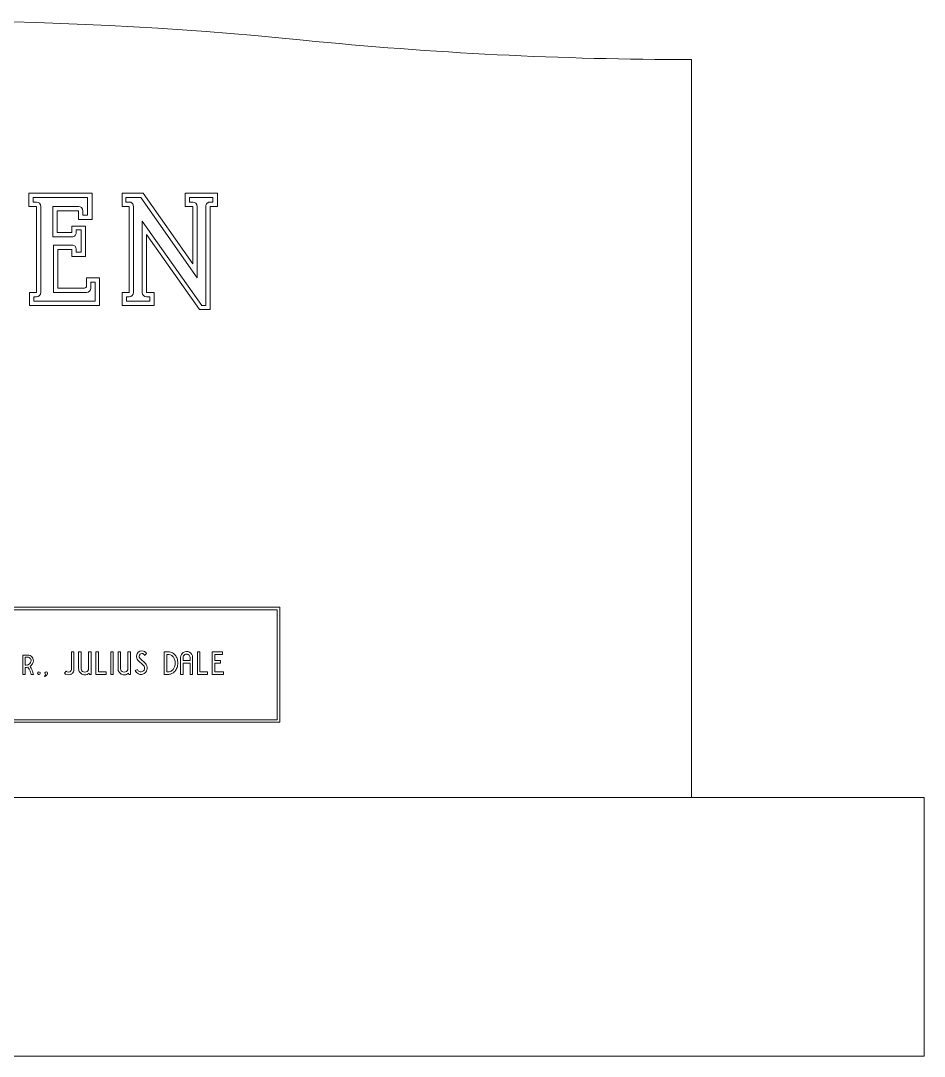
# Model space of a CAD drawing. Header units: inches. Extents: x -39 to 39, y -10 to 72.5.
# Drawn here: x 4.08 to 39, y 32.52 to 72.52 of the extents above; entities that cross this region are included whole.
import ezdxf

# ---------------------------------------------------------------- set-up
doc = ezdxf.new("R2010")
doc.units = ezdxf.units.IN
doc.header["$MEASUREMENT"] = 0
doc.layers.add('1', color=7, linetype='Continuous')

msp = doc.modelspace()

# ---------------------------------------------------------------- linework, layer by layer
at = {"color": 7, "linetype": 'Continuous', "lineweight": 5}
for p, q in [((30, 71.023), (30, 42.523)), ((6.843, 65.857), (4.399, 65.857)), ((4.399, 65.857), (4.399, 65.353)), ((6.671, 65.689), (4.567, 65.689)), ((4.567, 65.689), (4.567, 65.521)), ((6.671, 65.017), (6.671, 65.689)), ((6.843, 64.849), (6.843, 65.857)), ((8.811, 65.857), (7.999, 65.857)), ((7.999, 65.857), (7.999, 65.353)), ((8.723, 65.689), (8.143, 65.689)), ((8.143, 65.689), (8.143, 65.521)), ((10.903, 62.597), (8.723, 65.689)), ((10.735, 63.129), (8.811, 65.857)), ((11.683, 65.857), (10.439, 65.857)), ((10.439, 65.857), (10.439, 65.353)), ((11.511, 65.689), (10.607, 65.689)), ((10.607, 65.689), (10.607, 65.521)), ((11.511, 65.521), (11.511, 65.689)), ((11.683, 65.353), (11.683, 65.857)), ((4.399, 65.353), (4.695, 65.353)), ((4.567, 65.521), (4.695, 65.521)), ((4.695, 65.353), (4.695, 62.025)), ((4.863, 65.353), (4.863, 62.025)), ((5.327, 64.173), (5.327, 65.353)), ((5.327, 65.353), (6.315, 65.353)), ((7.999, 65.353), (8.271, 65.353)), ((8.143, 65.521), (8.271, 65.521)), ((8.271, 65.353), (8.271, 62.025)), ((8.439, 65.353), (8.439, 62.025)), ((10.439, 65.353), (10.735, 65.353)), ((10.607, 65.521), (10.735, 65.521)), ((10.735, 65.353), (10.735, 63.129)), ((10.903, 65.353), (10.903, 62.597)), ((11.239, 61.521), (11.239, 65.353)), ((11.407, 65.521), (11.511, 65.521)), ((11.407, 61.373), (11.407, 65.353)), ((11.407, 65.353), (11.683, 65.353)), ((5.495, 64.341), (5.495, 65.185)), ((5.495, 65.185), (6.315, 65.185)), ((6.315, 65.185), (6.315, 64.849)), ((6.315, 64.849), (6.843, 64.849)), ((6.483, 65.185), (6.483, 65.017)), ((6.483, 65.017), (6.671, 65.017)), ((6.587, 64.593), (6.063, 64.593)), ((6.063, 64.593), (6.063, 64.341)), ((6.419, 64.449), (6.231, 64.449)), ((6.231, 64.449), (6.231, 64.341)), ((6.419, 63.585), (6.419, 64.449)), ((6.587, 63.417), (6.587, 64.593)), ((8.775, 62.025), (8.775, 64.785)), ((8.775, 64.785), (11.087, 61.521)), ((6.063, 64.173), (5.327, 64.173)), ((6.063, 64.341), (5.495, 64.341)), ((8.943, 62.025), (8.943, 64.269)), ((8.943, 64.269), (10.995, 61.373)), ((5.347, 62.025), (5.347, 63.857)), ((5.347, 63.857), (6.063, 63.857)), ((5.515, 62.193), (5.515, 63.689)), ((5.515, 63.689), (6.063, 63.689)), ((6.063, 63.689), (6.063, 63.417)), ((6.231, 63.689), (6.231, 63.585)), ((6.063, 63.417), (6.587, 63.417)), ((6.231, 63.585), (6.419, 63.585)), ((7.135, 62.593), (6.631, 62.593)), ((6.631, 62.593), (6.631, 62.277)), ((6.967, 62.425), (6.799, 62.425)), ((6.799, 62.425), (6.799, 62.193)), ((6.967, 61.689), (6.967, 62.425)), ((7.135, 61.521), (7.135, 62.593)), ((4.695, 62.025), (4.419, 62.025)), ((4.419, 62.025), (4.419, 61.521)), ((6.631, 62.025), (5.347, 62.025)), ((6.547, 62.193), (5.515, 62.193)), ((8.271, 62.025), (7.999, 62.025)), ((7.999, 62.025), (7.999, 61.521)), ((9.239, 62.025), (8.943, 62.025)), ((9.239, 61.521), (9.239, 62.025)), ((4.695, 61.857), (4.587, 61.857)), ((4.587, 61.857), (4.587, 61.689)), ((4.587, 61.689), (6.967, 61.689)), ((8.271, 61.857), (8.167, 61.857)), ((8.167, 61.857), (8.167, 61.689)), ((8.167, 61.689), (9.071, 61.689)), ((9.071, 61.857), (8.943, 61.857)), ((9.071, 61.689), (9.071, 61.857)), ((4.419, 61.521), (7.135, 61.521)), ((7.999, 61.521), (9.239, 61.521)), ((10.995, 61.373), (11.407, 61.373)), ((11.087, 61.521), (11.239, 61.521)), ((4.166, 47.273), (4.166, 48.023)), ((4.166, 48.023), (4.346, 48.023)), ((6.041, 47.464), (6.041, 48.148)), ((6.041, 48.148), (6.142, 48.148)), ((6.142, 48.148), (6.142, 47.461)), ((6.324, 47.49), (6.324, 48.148)), ((6.324, 48.148), (6.424, 48.148)), ((6.424, 47.49), (6.424, 48.148)), ((6.706, 48.148), (6.706, 47.49)), ((6.706, 48.148), (6.807, 48.148)), ((6.807, 48.148), (6.807, 47.273)), ((6.989, 47.273), (6.989, 48.148)), ((6.989, 48.148), (7.089, 48.148)), ((7.089, 48.148), (7.089, 47.374)), ((7.563, 47.273), (7.563, 48.148)), ((7.563, 48.148), (7.663, 48.148)), ((7.663, 48.148), (7.663, 47.273)), ((7.845, 47.49), (7.845, 48.148)), ((7.845, 48.148), (7.946, 48.148)), ((7.946, 47.49), (7.946, 48.148)), ((8.228, 48.148), (8.228, 47.49)), ((8.228, 48.148), (8.328, 48.148)), ((8.328, 48.148), (8.328, 47.273)), ((8.949, 48.083), (8.873, 48.01)), ((9.627, 47.273), (9.627, 48.148)), ((9.627, 48.148), (9.774, 48.148)), ((9.772, 48.048), (9.728, 48.048)), ((9.728, 48.048), (9.728, 47.374)), ((10.91, 47.273), (10.91, 48.148)), ((10.91, 48.148), (11.01, 48.148)), ((11.01, 48.148), (11.01, 47.374)), ((11.484, 47.273), (11.484, 48.148)), ((11.484, 48.148), (11.876, 48.148)), ((11.876, 48.048), (11.584, 48.048)), ((11.584, 48.048), (11.584, 47.813)), ((11.876, 48.148), (11.876, 48.048)), ((4.347, 47.937), (4.252, 47.937)), ((4.252, 47.937), (4.252, 47.628)), ((8.83, 47.617), (8.616, 47.83)), ((8.69, 47.898), (8.901, 47.689)), ((10.263, 47.273), (10.263, 47.937)), ((10.364, 47.813), (10.364, 47.933)), ((10.627, 47.813), (10.364, 47.813)), ((10.364, 47.273), (10.364, 47.713)), ((10.364, 47.713), (10.627, 47.713)), ((10.627, 47.933), (10.627, 47.813)), ((10.627, 47.713), (10.627, 47.273)), ((10.728, 47.937), (10.728, 47.273)), ((11.584, 47.813), (11.803, 47.813)), ((11.803, 47.713), (11.584, 47.713)), ((11.584, 47.713), (11.584, 47.374)), ((11.803, 47.813), (11.803, 47.713)), ((4.166, 47.273), (4.252, 47.273)), ((4.252, 47.273), (4.252, 47.542)), ((4.487, 47.273), (4.576, 47.273)), ((5.772, 47.327), (5.842, 47.402)), ((6.743, 47.273), (6.725, 47.318)), ((6.807, 47.273), (6.743, 47.273)), ((7.381, 47.273), (6.989, 47.273)), ((7.089, 47.374), (7.381, 47.374)), ((7.381, 47.374), (7.381, 47.273)), ((7.663, 47.273), (7.563, 47.273)), ((8.265, 47.273), (8.247, 47.318)), ((8.328, 47.273), (8.265, 47.273)), ((8.507, 47.425), (8.6, 47.463)), ((9.774, 47.273), (9.627, 47.273)), ((9.728, 47.374), (9.772, 47.374)), ((10.263, 47.273), (10.364, 47.273)), ((10.627, 47.273), (10.728, 47.273)), ((11.302, 47.273), (10.91, 47.273)), ((11.01, 47.374), (11.302, 47.374)), ((11.302, 47.374), (11.302, 47.273)), ((11.921, 47.273), (11.484, 47.273)), ((11.584, 47.374), (11.921, 47.374)), ((11.921, 47.374), (11.921, 47.273)), ((-30, 42.523), (30, 42.523))]:
    msp.add_line(p, q, dxfattribs=at)
for centre, radius, start, end in [((0, -77.852), 150.375, 84.27519, 95.72481), ((30, 221.398), 150.375, 264.27519, 270.00001), ((4.692, 65.35), 0.171, 0.9081, 89.092), ((6.312, 65.182), 0.171, 0.908, 89.0919), ((8.275, 65.357), 0.164, 358.6029, 91.3972), ((10.732, 65.35), 0.171, 0.9082, 89.0919), ((11.403, 65.357), 0.164, 88.6027, 181.3971), ((6.067, 64.337), 0.164, 268.6028, 1.3971), ((6.067, 63.693), 0.164, 358.6029, 91.3971), ((4.685, 62.035), 0.179, 273.291, 356.709), ((6.542, 62.282), 0.0891, 273.2153, 356.7846), ((6.628, 62.195), 0.171, 270.9082, 359.0918), ((8.268, 62.027), 0.171, 270.9082, 359.0918), ((8.953, 62.035), 0.179, 183.2911, 266.7089), ((4.35, 47.79), 0.233, 40.1122, 91.1557), ((8.77, 47.972), 0.21, 90.0132, 174.5674), ((8.77, 47.972), 0.11, 90.0756, 174.5309), ((8.77, 47.972), 0.21, 31.6433, 89.9952), ((8.77, 47.972), 0.109, 20.3571, 90.0394), ((9.766, 47.756), 0.292, 69.1303, 88.8599), ((9.767, 47.761), 0.388, 69.3923, 88.9292), ((9.795, 47.814), 0.228, 39.4956, 70.5944), ((9.795, 47.814), 0.328, 39.4898, 70.6335), ((9.76, 47.767), 0.385, 18.0083, 41.521), ((10.495, 47.929), 0.232, 123.3619, 178.137), ((10.495, 47.929), 0.132, 123.3353, 178.1697), ((10.495, 47.929), 0.232, 59.8179, 123.3777), ((10.495, 47.929), 0.132, 59.808, 123.4448), ((10.495, 47.929), 0.132, 1.8143, 59.8173), ((10.495, 47.929), 0.233, 1.8906, 59.808), ((4.246, 48.117), 0.489, 270.732, 281.3944), ((4.287, 47.832), 0.203, 285.734, 316.6038), ((4.35, 47.79), 0.147, 40.1463, 91.1517), ((4.284, 47.838), 0.209, 316.2167, 340.8458), ((4.289, 47.83), 0.286, 303.0969, 316.5486), ((4.364, 47.81), 0.124, 340.7434, 37.0725), ((4.283, 47.838), 0.296, 316.2509, 340.7895), ((4.364, 47.81), 0.21, 340.7357, 38.398), ((8.771, 47.973), 0.211, 174.6216, 222.5441), ((8.77, 47.972), 0.11, 174.5947, 222.6664), ((8.731, 47.515), 0.142, 358.2358, 45.5943), ((8.731, 47.516), 0.243, 358.1685, 45.6347), ((9.758, 47.767), 0.287, 18.0819, 42.1168), ((9.587, 47.711), 0.466, 0.4385, 18.0114), ((9.587, 47.71), 0.466, 341.9711, 0.5621), ((9.604, 47.716), 0.549, 359.9336, 18.1468), ((9.617, 47.703), 0.536, 341.714, 1.1394), ((4.246, 48.1), 0.558, 270.5723, 282.4291), ((3.381, 46.955), 1.153, 27.1552, 31.3499), ((3.465, 47.003), 1.057, 20.2301, 26.8592), ((3.403, 46.967), 1.215, 27.0788, 30.8957), ((3.446, 46.997), 1.076, 14.8752, 20.2022), ((3.446, 46.995), 1.163, 20.2974, 26.8085), ((3.443, 46.997), 1.166, 13.7329, 20.1689), ((4.787, 47.323), 0.0494, 119.7266, 176.057), ((4.787, 47.323), 0.0493, 175.9025, 232.5236), ((4.787, 47.323), 0.0494, 232.6945, 283.8552), ((4.787, 47.323), 0.0492, 54.3997, 119.7427), ((4.787, 47.323), 0.049, 283.6675, 349.1405), ((4.787, 47.323), 0.0493, 348.863, 54.4268), ((5.029, 47.202), 0.0243, 115.6355, 202.7611), ((4.975, 47.333), 0.143, 282.8488, 312.0209), ((5.068, 47.323), 0.0493, 127.8839, 216.3099), ((4.997, 47.262), 0.0438, 299.2125, 45.115), ((5.068, 47.323), 0.0494, 43.885, 127.7491), ((4.973, 47.332), 0.144, 312.4345, 339.1403), ((5.067, 47.322), 0.0503, 0.4696, 43.2337), ((4.976, 47.331), 0.141, 339.2112, 356.5987), ((5.904, 47.437), 0.172, 219.8079, 249.2358), ((5.904, 47.436), 0.0705, 209.0698, 249.2804), ((5.93, 47.505), 0.244, 249.1972, 290.8028), ((5.93, 47.504), 0.143, 249.0771, 290.3263), ((5.95, 47.443), 0.0793, 291.9663, 310.3666), ((5.93, 47.468), 0.111, 310.0424, 358.2198), ((5.952, 47.44), 0.176, 291.5826, 310.5224), ((5.93, 47.468), 0.212, 310.1654, 358.0099), ((6.557, 47.495), 0.233, 181.0766, 215.8625), ((6.557, 47.494), 0.233, 215.7497, 251.1606), ((6.559, 47.495), 0.134, 182.101, 215.668), ((6.558, 47.496), 0.134, 215.8839, 250.2505), ((6.565, 47.527), 0.267, 251.8885, 288.1115), ((6.565, 47.531), 0.17, 252.1753, 287.8247), ((6.57, 47.497), 0.137, 290.0957, 357.017), ((6.573, 47.494), 0.232, 288.8076, 311.0697), ((8.078, 47.495), 0.233, 181.0766, 215.8625), ((8.079, 47.494), 0.233, 215.7497, 251.1606), ((8.08, 47.495), 0.134, 182.101, 215.668), ((8.08, 47.496), 0.134, 215.8839, 250.2505), ((8.086, 47.527), 0.267, 251.8885, 288.1115), ((8.086, 47.531), 0.17, 252.1753, 287.8247), ((8.091, 47.497), 0.137, 290.0957, 357.017), ((8.094, 47.494), 0.232, 288.8076, 311.0697), ((8.731, 47.516), 0.242, 201.9996, 246.3734), ((8.731, 47.516), 0.142, 202.0446, 246.3618), ((8.731, 47.516), 0.243, 246.4103, 300.6153), ((8.731, 47.517), 0.142, 246.4178, 300.5466), ((8.731, 47.516), 0.142, 300.6579, 358.1091), ((8.731, 47.516), 0.242, 300.6681, 358.1342), ((9.767, 47.661), 0.287, 270.9593, 290.5947), ((9.767, 47.662), 0.388, 271.0728, 290.6071), ((9.792, 47.614), 0.235, 289.0467, 320.0202), ((9.795, 47.608), 0.328, 289.3665, 320.5102), ((9.744, 47.661), 0.302, 319.01, 341.6468), ((9.759, 47.655), 0.385, 318.4796, 341.991)]:
    msp.add_arc(centre, radius, start, end, dxfattribs=at)
at = {"layer": '1', "color": 7, "linetype": 'Continuous', "lineweight": 5}
for p, q in [((-14.094, 49.867), (14.094, 49.867)), ((-14, 49.773), (14, 49.773)), ((14, 45.523), (14, 49.773)), ((14.094, 49.867), (14.094, 45.43)), ((-14.094, 45.43), (14.094, 45.43)), ((-14, 45.523), (14, 45.523)), ((39, 42.523), (30, 42.523)), ((39, 42.523), (39, 32.523)), ((-39, 32.523), (39, 32.523))]:
    msp.add_line(p, q, dxfattribs=at)

doc.saveas('drawing.dxf')
